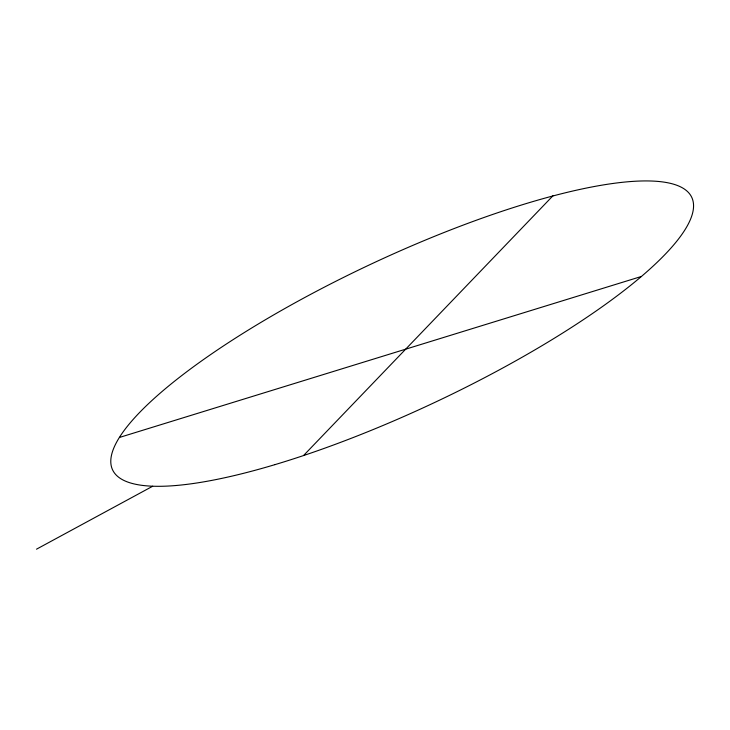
<?xml version="1.0" encoding="UTF-8"?>
<svg xmlns="http://www.w3.org/2000/svg" width="730" height="730" viewBox="0 0 730 730"><rect width="100%" height="100%" fill="white"/><g stroke="black" fill="none" stroke-linecap="round" stroke-linejoin="round"><path stroke-width="1.09" d="M303.552 455.529L552.948 195.786M36.5 549.188L152.689 486.235M119.464 437.452L641.031 276.579M274.936 464.636A320.032 76.139 -25.2 0 0 692.752 200.002A320.032 76.139 -25.2 0 0 238.847 335.973A320.032 76.139 -25.2 0 0 274.936 464.636"/></g></svg>
